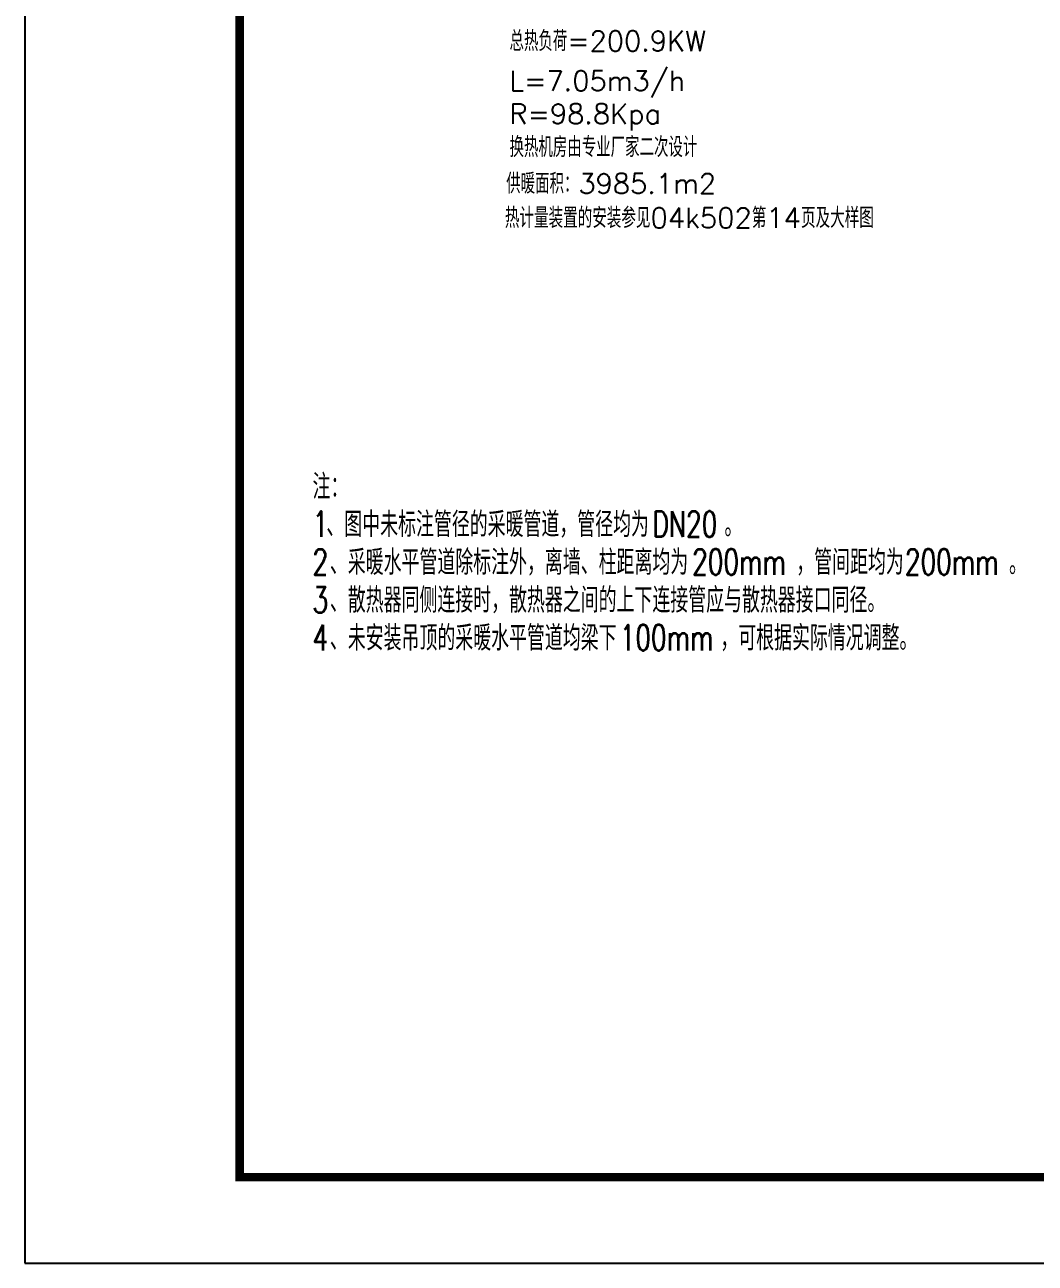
# Model space of a CAD drawing. Extents: x -37230 to 424755, y -141014 to 127947.
# Drawn here: x 51635 to 69259, y -69619 to -48025 of the extents above; entities that cross this region are included whole.
import ezdxf

# ---------------------------------------------------------------- set-up
doc = ezdxf.new("R2010")
doc.units = 0
doc.header["$LTSCALE"] = 1000
doc.header["$MEASUREMENT"] = 0
for name, color, linetype in [('DIM_SYMB', 3, 'Continuous'), ('PUB_Title(图框)', 130, 'Continuous'), ('TH_TEXT', 7, 'Continuous'), ('TWT_TITLE', 7, 'Continuous')]:
    doc.layers.add(name, color=color, linetype=linetype)
doc.styles.add('_TCH_DIM', font='SIMPLEX', dxfattribs={"bigfont": 'GBCBIG'})

# ---------------------------------------------------------------- blocks, each defined once
blk = doc.blocks.new('我')
at = {"layer": 'TWT_TITLE'}
blk.add_lwpolyline([(-144001, -68537), (-54901, -68537), (-54901, -5537), (-144001, -5537)], close=True, dxfattribs=at)
at = {"layer": 'TWT_TITLE', "const_width": 150}
blk.add_lwpolyline([(-140251, -67037), (-56401, -67037), (-56401, -7037), (-140251, -7037)], close=True, dxfattribs=at)

msp = doc.modelspace()

# ---------------------------------------------------------------- block references
at = {"layer": 'PUB_Title(图框)', "color": 3}
msp.add_blockref('我', (195636.4, -1081.7), dxfattribs=at)

# ---------------------------------------------------------------- texts
at = {"layer": 'DIM_SYMB', "color": 3, "style": '_TCH_DIM'}
for s, height, p in [('总热负荷=200.9KW', 350, (60089.9, -48483.7)), ('L=7.05m3/h', 350, (60089.9, -49177)), ('R=98.8Kpa', 350, (60089.9, -49753)), ('换热机房由专业厂家二次设计', 350, (60089.9, -50333.3)), ('供暖面积：3985.1m2', 350, (60032.3, -50969.1)), ('热计量装置的安装参见04k502第14页及大样图', 352.593, (60009.8, -51568.4))]:
    msp.add_text(s, height=height, dxfattribs=at).set_placement(p)
at = {"layer": 'TH_TEXT', "color": 3, "style": '_TCH_DIM'}
for s, height, p in [('注：', 434.04, (56654.3, -56296)), ('、图中未标注管径的采暖管道，管径均为', 434.043, (56896.3, -56956)), ('。', 434, (63839, -56956)), ('、采暖水平管道除标注外，离墙、柱距离均为', 434.043, (56956.8, -57616)), ('，管间距均为', 434.04, (65091.1, -57616)), ('。', 434, (68802, -57616)), ('、散热器同侧连接时，散热器之间的上下连接管应与散热器接口同径。', 434.043, (56956.8, -58276)), ('、未安装吊顶的采暖水平管道均梁下', 434.043, (56956.8, -58936)), ('，可根据实际情况调整。', 434.043, (63766.8, -58936))]:
    msp.add_text(s, height=height, dxfattribs=at).set_placement(p)
at = {"layer": 'TH_TEXT', "color": 3, "style": '_TCH_DIM', "width": 0.705882}
for s, p in [('1', (56654.3, -56956)), ('DN20', (62583.6, -56956)), ('2', (56654.3, -57616)), ('200mm', (63276, -57616)), ('200mm', (66986.9, -57616)), ('3', (56654.3, -58276)), ('4', (56654.3, -58936)), ('100mm', (62012.2, -58936))]:
    msp.add_text(s, height=450, dxfattribs=at).set_placement(p)

doc.saveas('drawing.dxf')
